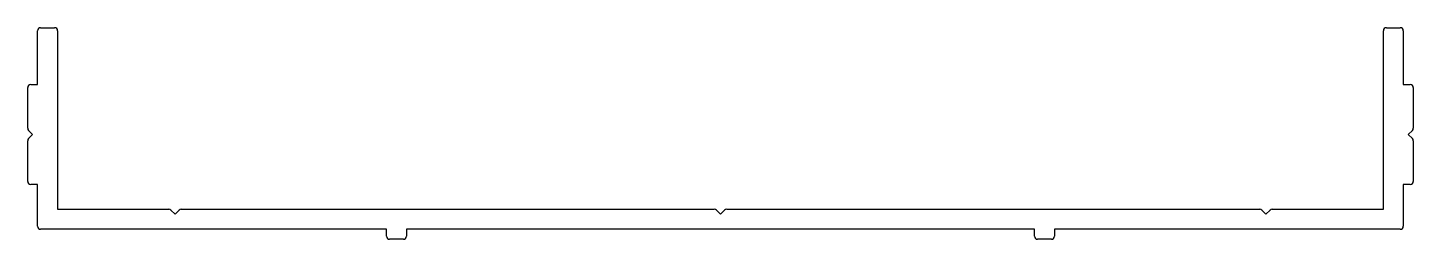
# Model space of a CAD drawing. Extents: x 1607 to 1746, y 1991 to 2012.
import ezdxf

# ---------------------------------------------------------------- set-up
doc = ezdxf.new("R2010")
doc.units = 0
doc.layers.get('0').update_dxf_attribs({"linetype": 'CONTINUOUS'})

msp = doc.modelspace()

# ---------------------------------------------------------------- linework, layer by layer
for p, q in [((1607.97, 2006.4), (1607.97, 2011.8)), ((1608.27, 2012.1), (1609.67, 2012.1)), ((1609.97, 2011.8), (1609.97, 1993.9)), ((1742.97, 1993.9), (1742.97, 2011.8)), ((1743.27, 2012.1), (1744.67, 2012.1)), ((1744.97, 2011.8), (1744.97, 2006.4)), ((1606.97, 2002.02), (1606.97, 2006.1)), ((1607.27, 2006.4), (1607.97, 2006.4)), ((1744.97, 2006.4), (1745.67, 2006.4)), ((1745.97, 2006.1), (1745.97, 2002.02)), ((1607.47, 2001.4), (1607.06, 2001.81)), ((1745.89, 2001.81), (1745.47, 2001.4)), ((1606.97, 1996.7), (1606.97, 2000.77)), ((1607.06, 2000.99), (1607.47, 2001.4)), ((1745.47, 2001.4), (1745.89, 2000.99)), ((1745.97, 2000.77), (1745.97, 1996.7)), ((1607.97, 1996.4), (1607.27, 1996.4)), ((1607.97, 1992.2), (1607.97, 1996.4)), ((1744.97, 1996.4), (1744.97, 1992.2)), ((1745.67, 1996.4), (1744.97, 1996.4)), ((1609.97, 1993.9), (1621.13, 1993.9)), ((1621.34, 1993.81), (1621.75, 1993.4)), ((1621.75, 1993.4), (1622.17, 1993.81)), ((1622.38, 1993.9), (1675.85, 1993.9)), ((1676.06, 1993.81), (1676.47, 1993.4)), ((1676.47, 1993.4), (1676.89, 1993.81)), ((1677.1, 1993.9), (1730.57, 1993.9)), ((1730.78, 1993.81), (1731.19, 1993.4)), ((1731.19, 1993.4), (1731.61, 1993.81)), ((1731.82, 1993.9), (1742.97, 1993.9)), ((1642.97, 1991.9), (1608.27, 1991.9)), ((1642.97, 1991.2), (1642.97, 1991.9)), ((1644.97, 1991.9), (1644.97, 1991.2)), ((1707.97, 1991.9), (1644.97, 1991.9)), ((1707.97, 1991.2), (1707.97, 1991.9)), ((1709.97, 1991.9), (1709.97, 1991.2)), ((1744.67, 1991.9), (1709.97, 1991.9)), ((1644.67, 1990.9), (1643.27, 1990.9)), ((1709.67, 1990.9), (1708.27, 1990.9))]:
    msp.add_line(p, q)
for centre, start, end in [((1608.27, 2011.8), 90, 180), ((1609.67, 2011.8), 0, 90), ((1743.27, 2011.8), 90, 180), ((1744.67, 2011.8), 0, 90), ((1607.27, 2006.1), 90, 180), ((1745.67, 2006.1), 0, 90), ((1607.27, 2002.02), 180, 225), ((1745.67, 2002.02), 315, 360), ((1607.27, 2000.77), 135, 180), ((1745.67, 2000.77), 0, 45), ((1607.27, 1996.7), 180, 270), ((1745.67, 1996.7), 270, 0), ((1621.13, 1993.6), 45, 90), ((1622.38, 1993.6), 90, 135), ((1675.85, 1993.6), 45, 90), ((1677.1, 1993.6), 90, 135), ((1730.57, 1993.6), 45, 90), ((1731.82, 1993.6), 90, 135), ((1608.27, 1992.2), 180, 270), ((1744.67, 1992.2), 270, 0), ((1643.27, 1991.2), 180, 270), ((1644.67, 1991.2), 270, 360), ((1708.27, 1991.2), 180, 270), ((1709.67, 1991.2), 270, 0)]:
    msp.add_arc(centre, 0.3, start, end)

doc.saveas('drawing.dxf')
